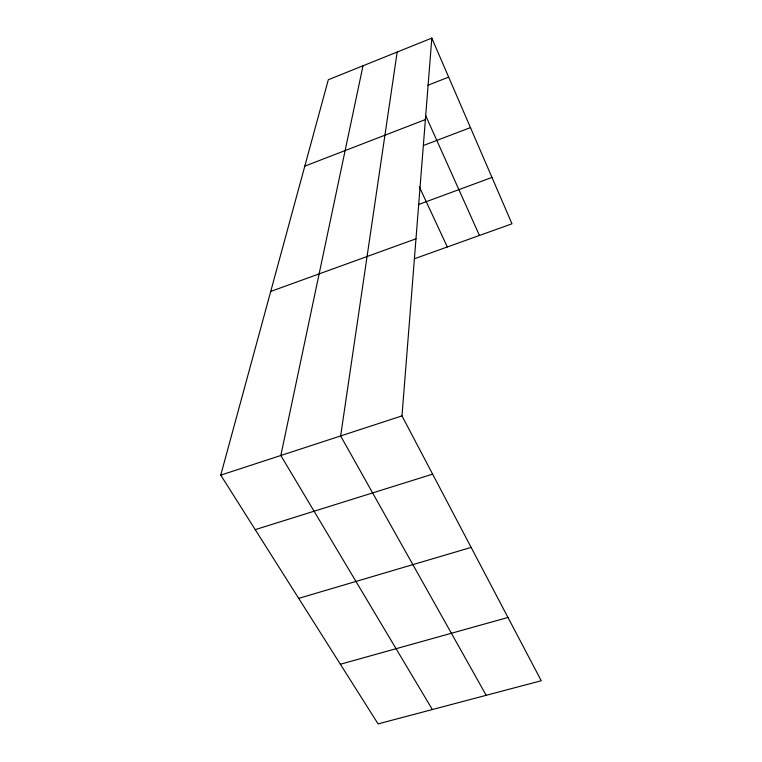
<?xml version="1.0" encoding="UTF-8"?>
<svg xmlns="http://www.w3.org/2000/svg" width="762" height="762" viewBox="0 0 762 762"><rect width="100%" height="100%" fill="white"/><g stroke="black" fill="none" stroke-linecap="round" stroke-linejoin="round"><path stroke-width="1.14" d="M401.993 415.89L431.825 38.1L328.308 79.743L220.751 475.126L378.095 723.9L541.249 680.742L401.993 415.89L220.751 475.126M397.173 52.045L340.643 435.94L486.204 695.306M363.007 65.789L280.835 455.486L432.359 709.546M427.692 85.344L448.666 77.105M304.81 166.135L425.396 119.577M423.529 145.466L470.459 127.597M418.509 204.549L491.966 177.422M270.72 291.436L415.976 238.811M414.661 258.68L511.988 223.799L431.825 38.1M255.232 529.638L432.625 474.145M298.694 598.37L471.145 547.411M340.366 664.254L507.987 617.468M419.357 186.89L447.323 246.974M425.625 115.481L479.441 235.468"/></g></svg>
